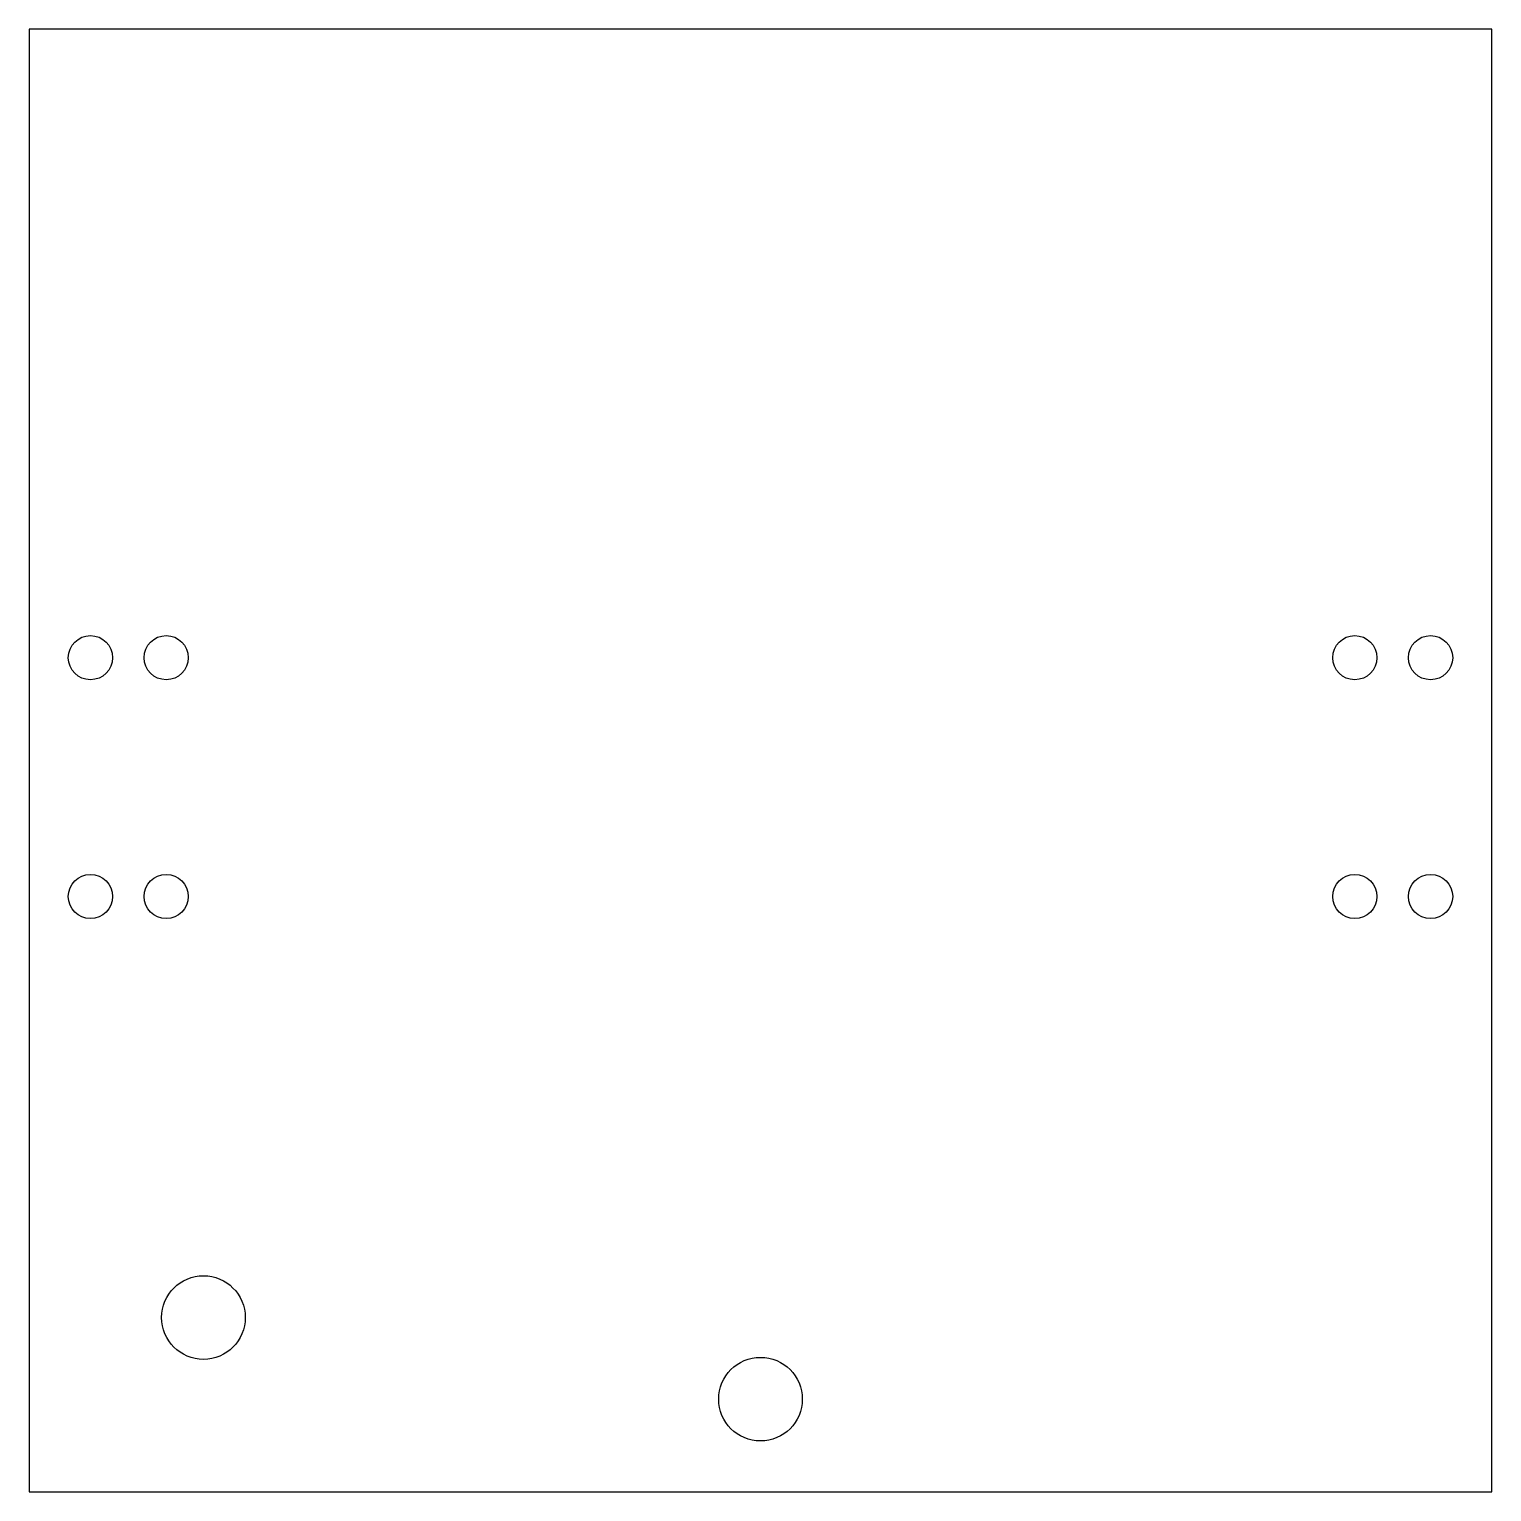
# Model space of a CAD drawing. Header units: inches. Extents: x -1.97 to 1.97, y -1.97 to 1.97.
import ezdxf

# ---------------------------------------------------------------- set-up
doc = ezdxf.new("R2010")
doc.units = ezdxf.units.IN
doc.header["$MEASUREMENT"] = 0

msp = doc.modelspace()

# ---------------------------------------------------------------- linework, layer by layer
msp.add_lwpolyline([(-1.9685, -1.9685), (1.9685, -1.9685), (1.9685, 1.9685), (-1.9685, 1.9685)], close=True)
for centre, radius in [((-1.8038, 0.2768), 0.0595), ((-1.5998, 0.2768), 0.0595), ((1.5998, 0.2768), 0.0595), ((1.8038, 0.2768), 0.0595), ((-1.8038, -0.3662), 0.0595), ((-1.5998, -0.3662), 0.0595), ((1.5998, -0.3662), 0.0595), ((1.8038, -0.3662), 0.0595), ((-1.4996, -1.4996), 0.1125), ((0, -1.7192), 0.1125)]:
    msp.add_circle(centre, radius)

doc.saveas('drawing.dxf')
